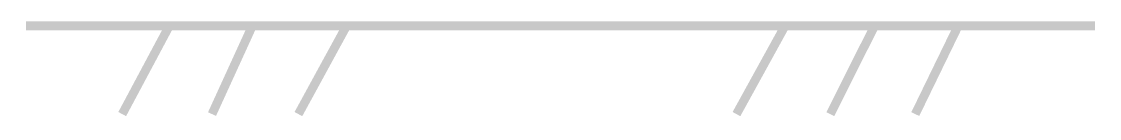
# Model space of a CAD drawing. Extents: x -0.1 to 12.1, y -0.1 to 1.
import ezdxf

# ---------------------------------------------------------------- set-up
doc = ezdxf.new("R2010")
doc.units = 0
doc.header["$MEASUREMENT"] = 0
doc.layers.get('0').update_dxf_attribs({"linetype": 'CONTINUOUS'})

msp = doc.modelspace()

# ---------------------------------------------------------------- linework, layer by layer
at = {"const_width": 0.1}
for points in [[(-0.097, 0.987), (12.045, 0.987)], [(1.531, 0.987), (0.996, -0.018)], [(2.474, 0.987), (2.016, -0.018)], [(3.544, 0.987), (2.997, -0.018)], [(8.524, 0.987), (7.972, -0.018)], [(9.541, 0.987), (9.038, -0.018)], [(10.49, 0.987), (10.003, -0.018)]]:
    msp.add_lwpolyline(points, dxfattribs=at)

doc.saveas('drawing.dxf')
